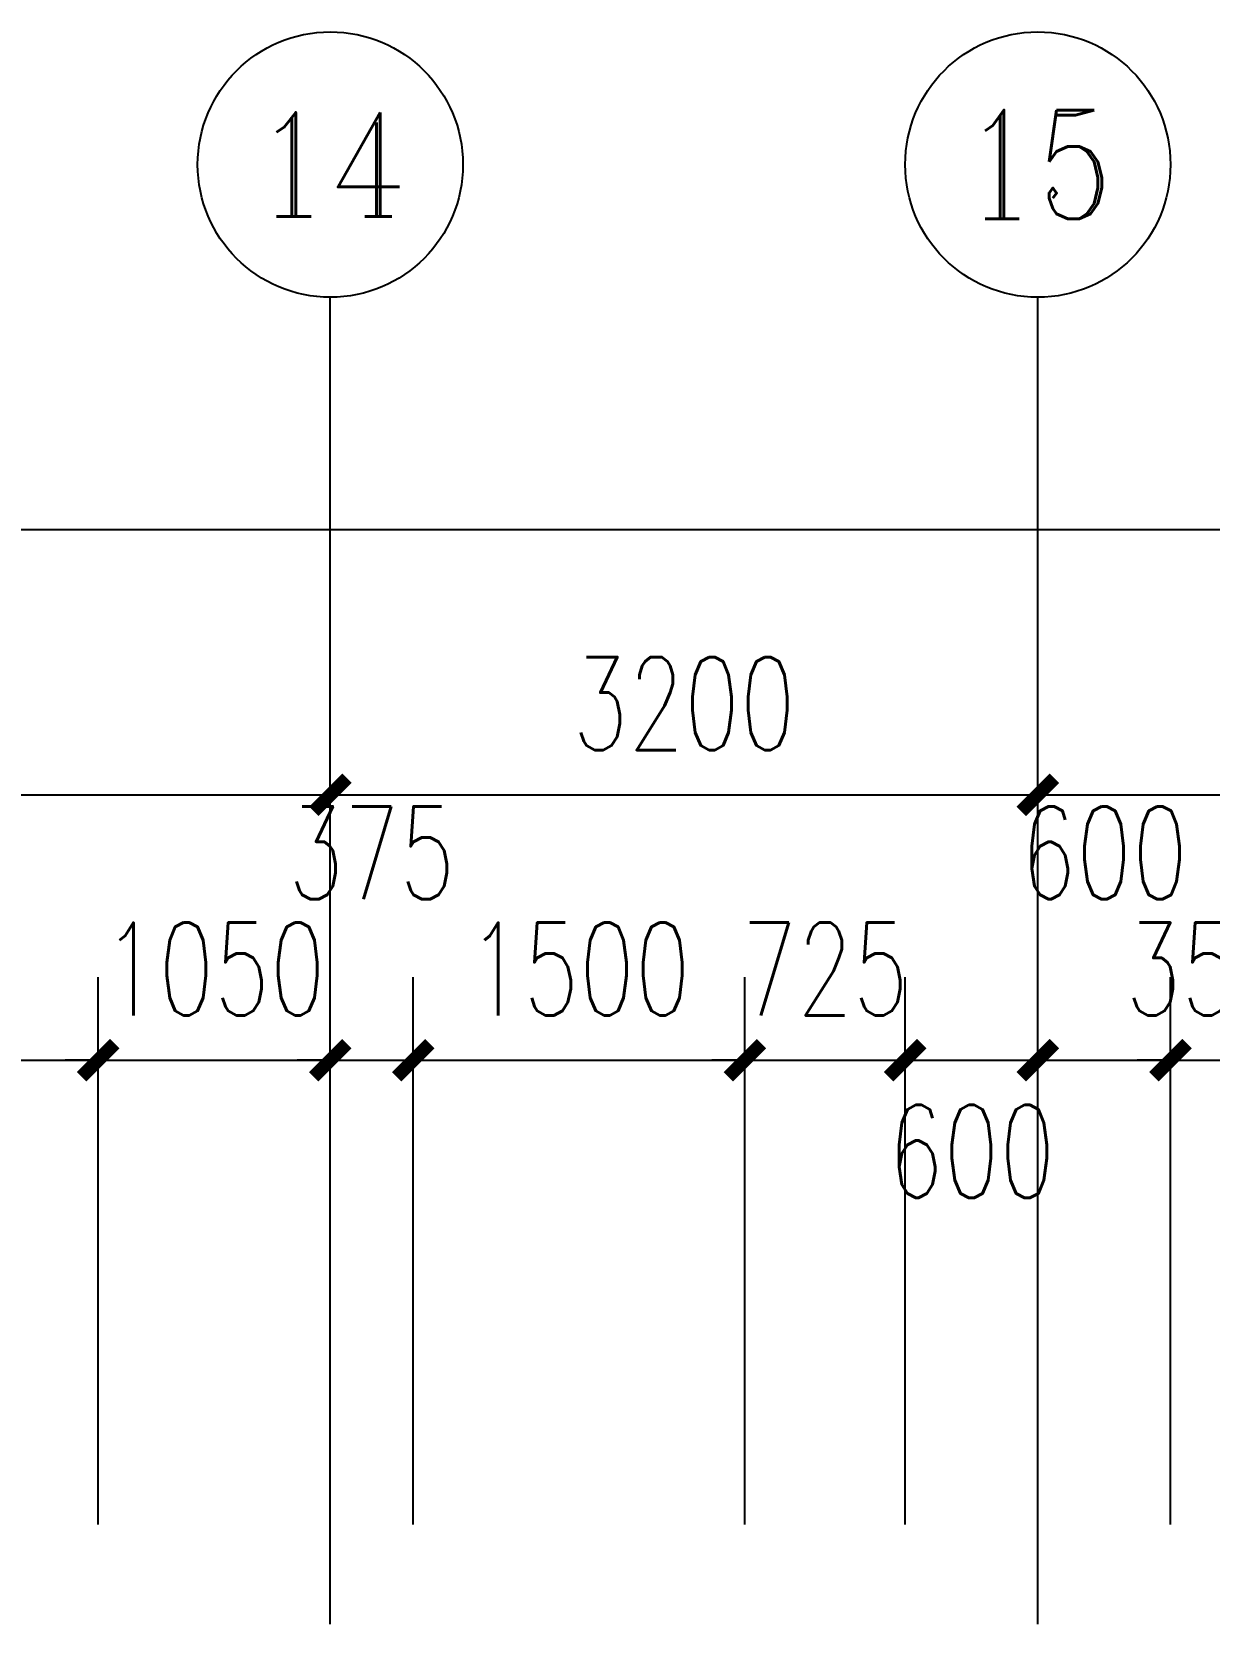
# Model space of a CAD drawing. Extents: x 0 to 2972856, y -1269770 to 0.
# Drawn here: x 2765306 to 2770631, y -1010756 to -1003556 of the extents above; entities that cross this region are included whole.
import ezdxf
from ezdxf.enums import TextEntityAlignment as Align

# ---------------------------------------------------------------- set-up
doc = ezdxf.new("R2010")
doc.units = 0
doc.header["$LTSCALE"] = 1000
doc.header["$PDSIZE"] = 50
doc.layers.add('1-建筑底图', color=8, linetype='Continuous')
doc.layers.add('AXIS_TEXT', color=7, linetype='Continuous')
doc.styles.add('_TCH_AXIS', font='COMPLEX', dxfattribs={"bigfont": 'GBCBIG'})
doc.styles.add('A_DIM_T3', font='SIMPLEX', dxfattribs={"width": 0.7, "bigfont": 'HZ'})
doc.styles.add('COMPLEX', font='COMPLEX')
doc.dimstyles.new('_TCH_ARCH&&150', dxfattribs={"dimtxt": 420, "dimasz": 150, "dimexe": 375, "dimexo": 450, "dimgap": 202.5, "dimtad": 1, "dimdec": 0, "dimzin": 0, "dimdsep": 46, "dimtxsty": 'A_DIM_T3', "dimblk": 'ARCHTICK', "dimcen": 0.09, "dimclrt": 7, "dimazin": 2, "dimtfac": 1, "dimtdec": 0, "dimtix": 1, "dimtmove": 2, "dimatfit": 3, "dimfxl": 150, "dimtolj": 1, "dimtzin": 0, "dimarcsym": 0})

# ---------------------------------------------------------------- blocks, each defined once
blk = doc.blocks.new('_ArchTick')
at = {"color": 0, "linetype": 'ByBlock', "const_width": 0.4}
blk.add_lwpolyline([(-0.5, -0.5), (0.5, 0.5)], dxfattribs=at)
blk = doc.blocks.new('*D221')
at = {"layer": '1-建筑底图', "color": 0, "lineweight": -2, "transparency": 16777216}
for p, q in [((-600, 79650), (-600, 84525)), ((106600, 79650), (106600, 84525)), ((-600, 84150), (106600, 84150))]:
    blk.add_line(p, q, dxfattribs=at)
at = {"layer": 'Defpoints', "color": 0, "transparency": 16777216}
for p in [(106600, 84150), (-600, 79200), (106600, 79200)]:
    blk.add_point(p, dxfattribs=at)
at = {"layer": '1-建筑底图', "color": 0, "lineweight": -2, "transparency": 16777216, "xscale": 150, "yscale": 150, "zscale": 150, "rotation": 180}
blk.add_blockref('_ArchTick', (-600, 84150), dxfattribs=at)
at = {"layer": '1-建筑底图', "color": 0, "lineweight": -2, "transparency": 16777216, "xscale": 150, "yscale": 150, "zscale": 150}
blk.add_blockref('_ArchTick', (106600, 84150), dxfattribs=at)
at = {"layer": '1-建筑底图', "color": 7, "transparency": 16777216, "insert": (53000, 84562.5), "char_height": 420, "attachment_point": 5, "style": 'A_DIM_T3'}
blk.add_mtext('\\A1;107200', dxfattribs=at)
blk = doc.blocks.new('*D235')
at = {"layer": '1-建筑底图', "color": 0, "lineweight": -2, "transparency": 16777216}
for p, q in [((83200, 79650), (83200, 83325)), ((91200, 79650), (91200, 83325)), ((83200, 82950), (91200, 82950))]:
    blk.add_line(p, q, dxfattribs=at)
at = {"layer": 'Defpoints', "color": 0, "transparency": 16777216}
for p in [(91200, 82950), (83200, 79200), (91200, 79200)]:
    blk.add_point(p, dxfattribs=at)
at = {"layer": '1-建筑底图', "color": 0, "lineweight": -2, "transparency": 16777216, "xscale": 150, "yscale": 150, "zscale": 150, "rotation": 180}
blk.add_blockref('_ArchTick', (83200, 82950), dxfattribs=at)
at = {"layer": '1-建筑底图', "color": 0, "lineweight": -2, "transparency": 16777216, "xscale": 150, "yscale": 150, "zscale": 150}
blk.add_blockref('_ArchTick', (91200, 82950), dxfattribs=at)
at = {"layer": '1-建筑底图', "color": 7, "transparency": 16777216, "insert": (87200, 83362.5), "char_height": 420, "attachment_point": 5, "style": 'A_DIM_T3'}
blk.add_mtext('\\A1;8000', dxfattribs=at)
blk = doc.blocks.new('*D236')
at = {"layer": '1-建筑底图', "color": 0, "lineweight": -2, "transparency": 16777216}
for p, q in [((91200, 79650), (91200, 83325)), ((94400, 79650), (94400, 83325)), ((91200, 82950), (94400, 82950))]:
    blk.add_line(p, q, dxfattribs=at)
at = {"layer": 'Defpoints', "color": 0, "transparency": 16777216}
for p in [(94400, 82950), (91200, 79200), (94400, 79200)]:
    blk.add_point(p, dxfattribs=at)
at = {"layer": '1-建筑底图', "color": 0, "lineweight": -2, "transparency": 16777216, "xscale": 150, "yscale": 150, "zscale": 150, "rotation": 180}
blk.add_blockref('_ArchTick', (91200, 82950), dxfattribs=at)
at = {"layer": '1-建筑底图', "color": 0, "lineweight": -2, "transparency": 16777216, "xscale": 150, "yscale": 150, "zscale": 150}
blk.add_blockref('_ArchTick', (94400, 82950), dxfattribs=at)
at = {"layer": '1-建筑底图', "color": 7, "transparency": 16777216, "insert": (92800, 83362.5), "char_height": 420, "attachment_point": 5, "style": 'A_DIM_T3'}
blk.add_mtext('\\A1;3200', dxfattribs=at)
blk = doc.blocks.new('*D237')
at = {"layer": '1-建筑底图', "color": 0, "lineweight": -2, "transparency": 16777216}
for p, q in [((94400, 79650), (94400, 83325)), ((98400, 79650), (98400, 83325)), ((94400, 82950), (98400, 82950))]:
    blk.add_line(p, q, dxfattribs=at)
at = {"layer": 'Defpoints', "color": 0, "transparency": 16777216}
for p in [(98400, 82950), (94400, 79200), (98400, 79200)]:
    blk.add_point(p, dxfattribs=at)
at = {"layer": '1-建筑底图', "color": 0, "lineweight": -2, "transparency": 16777216, "xscale": 150, "yscale": 150, "zscale": 150, "rotation": 180}
blk.add_blockref('_ArchTick', (94400, 82950), dxfattribs=at)
at = {"layer": '1-建筑底图', "color": 0, "lineweight": -2, "transparency": 16777216, "xscale": 150, "yscale": 150, "zscale": 150}
blk.add_blockref('_ArchTick', (98400, 82950), dxfattribs=at)
at = {"layer": '1-建筑底图', "color": 7, "transparency": 16777216, "insert": (96400, 83362.5), "char_height": 420, "attachment_point": 5, "style": 'A_DIM_T3'}
blk.add_mtext('\\A1;4000', dxfattribs=at)
blk = doc.blocks.new('*D269')
at = {"layer": '1-建筑底图', "color": 0, "lineweight": -2, "transparency": 16777216}
for p, q in [((95000, 79650), (95000, 82125)), ((95350, 79650), (95350, 82125)), ((95000, 81750), (94850, 81750)), ((95000, 81750), (95350, 81750)), ((95350, 81750), (95500, 81750))]:
    blk.add_line(p, q, dxfattribs=at)
at = {"layer": 'Defpoints', "color": 0, "transparency": 16777216}
for p in [(95350, 81750), (95000, 79200), (95350, 79200)]:
    blk.add_point(p, dxfattribs=at)
at = {"layer": '1-建筑底图', "color": 0, "lineweight": -2, "transparency": 16777216, "xscale": 150, "yscale": 150, "zscale": 150}
blk.add_blockref('_ArchTick', (95000, 81750), dxfattribs=at)
at = {"layer": '1-建筑底图', "color": 0, "lineweight": -2, "transparency": 16777216, "xscale": 150, "yscale": 150, "zscale": 150, "rotation": 180}
blk.add_blockref('_ArchTick', (95350, 81750), dxfattribs=at)
at = {"layer": '1-建筑底图', "color": 7, "transparency": 16777216, "insert": (95175, 82162.5), "char_height": 420, "attachment_point": 5, "style": 'A_DIM_T3'}
blk.add_mtext('\\A1;350', dxfattribs=at)
blk = doc.blocks.new('*D270')
at = {"layer": '1-建筑底图', "color": 0, "lineweight": -2, "transparency": 16777216}
for p, q in [((94400, 79650), (94400, 82125)), ((95000, 79650), (95000, 82125)), ((94400, 81750), (95000, 81750))]:
    blk.add_line(p, q, dxfattribs=at)
at = {"layer": 'Defpoints', "color": 0, "transparency": 16777216}
for p in [(95000, 81750), (94400, 79200), (95000, 79200)]:
    blk.add_point(p, dxfattribs=at)
at = {"layer": '1-建筑底图', "color": 0, "lineweight": -2, "transparency": 16777216, "xscale": 150, "yscale": 150, "zscale": 150, "rotation": 180}
blk.add_blockref('_ArchTick', (94400, 81750), dxfattribs=at)
at = {"layer": '1-建筑底图', "color": 0, "lineweight": -2, "transparency": 16777216, "xscale": 150, "yscale": 150, "zscale": 150}
blk.add_blockref('_ArchTick', (95000, 81750), dxfattribs=at)
at = {"layer": '1-建筑底图', "color": 7, "transparency": 16777216, "insert": (94700, 82687.5), "char_height": 420, "attachment_point": 5, "style": 'A_DIM_T3'}
blk.add_mtext('\\A1;600', dxfattribs=at)
blk = doc.blocks.new('*D271')
at = {"layer": '1-建筑底图', "color": 0, "lineweight": -2, "transparency": 16777216}
for p, q in [((93800, 79650), (93800, 82125)), ((94400, 79650), (94400, 82125)), ((93800, 81750), (94400, 81750))]:
    blk.add_line(p, q, dxfattribs=at)
at = {"layer": 'Defpoints', "color": 0, "transparency": 16777216}
for p in [(94400, 81750), (93800, 79200), (94400, 79200)]:
    blk.add_point(p, dxfattribs=at)
at = {"layer": '1-建筑底图', "color": 0, "lineweight": -2, "transparency": 16777216, "xscale": 150, "yscale": 150, "zscale": 150, "rotation": 180}
blk.add_blockref('_ArchTick', (93800, 81750), dxfattribs=at)
at = {"layer": '1-建筑底图', "color": 0, "lineweight": -2, "transparency": 16777216, "xscale": 150, "yscale": 150, "zscale": 150}
blk.add_blockref('_ArchTick', (94400, 81750), dxfattribs=at)
at = {"layer": '1-建筑底图', "color": 7, "transparency": 16777216, "insert": (94100, 81337.5), "char_height": 420, "attachment_point": 5, "style": 'A_DIM_T3'}
blk.add_mtext('\\A1;600', dxfattribs=at)
blk = doc.blocks.new('*D272')
at = {"layer": '1-建筑底图', "color": 0, "lineweight": -2, "transparency": 16777216}
for p, q in [((93075, 79650), (93075, 82125)), ((93800, 79650), (93800, 82125)), ((93075, 81750), (92925, 81750)), ((93075, 81750), (93800, 81750)), ((93800, 81750), (93950, 81750))]:
    blk.add_line(p, q, dxfattribs=at)
at = {"layer": 'Defpoints', "color": 0, "transparency": 16777216}
for p in [(93800, 81750), (93075, 79200), (93800, 79200)]:
    blk.add_point(p, dxfattribs=at)
at = {"layer": '1-建筑底图', "color": 0, "lineweight": -2, "transparency": 16777216, "xscale": 150, "yscale": 150, "zscale": 150}
blk.add_blockref('_ArchTick', (93075, 81750), dxfattribs=at)
at = {"layer": '1-建筑底图', "color": 0, "lineweight": -2, "transparency": 16777216, "xscale": 150, "yscale": 150, "zscale": 150, "rotation": 180}
blk.add_blockref('_ArchTick', (93800, 81750), dxfattribs=at)
at = {"layer": '1-建筑底图', "color": 7, "transparency": 16777216, "insert": (93437.5, 82162.5), "char_height": 420, "attachment_point": 5, "style": 'A_DIM_T3'}
blk.add_mtext('\\A1;725', dxfattribs=at)
blk = doc.blocks.new('*D273')
at = {"layer": '1-建筑底图', "color": 0, "lineweight": -2, "transparency": 16777216}
for p, q in [((91575, 79650), (91575, 82125)), ((93075, 79650), (93075, 82125)), ((91575, 81750), (93075, 81750))]:
    blk.add_line(p, q, dxfattribs=at)
at = {"layer": 'Defpoints', "color": 0, "transparency": 16777216}
for p in [(93075, 81750), (91575, 79200), (93075, 79200)]:
    blk.add_point(p, dxfattribs=at)
at = {"layer": '1-建筑底图', "color": 0, "lineweight": -2, "transparency": 16777216, "xscale": 150, "yscale": 150, "zscale": 150, "rotation": 180}
blk.add_blockref('_ArchTick', (91575, 81750), dxfattribs=at)
at = {"layer": '1-建筑底图', "color": 0, "lineweight": -2, "transparency": 16777216, "xscale": 150, "yscale": 150, "zscale": 150}
blk.add_blockref('_ArchTick', (93075, 81750), dxfattribs=at)
at = {"layer": '1-建筑底图', "color": 7, "transparency": 16777216, "insert": (92325, 82162.5), "char_height": 420, "attachment_point": 5, "style": 'A_DIM_T3'}
blk.add_mtext('\\A1;1500', dxfattribs=at)
blk = doc.blocks.new('*D274')
at = {"layer": '1-建筑底图', "color": 0, "lineweight": -2, "transparency": 16777216}
for p, q in [((91200, 79650), (91200, 82125)), ((91575, 79650), (91575, 82125)), ((91200, 81750), (91050, 81750)), ((91200, 81750), (91575, 81750)), ((91575, 81750), (91725, 81750))]:
    blk.add_line(p, q, dxfattribs=at)
at = {"layer": 'Defpoints', "color": 0, "transparency": 16777216}
for p in [(91575, 81750), (91200, 79200), (91575, 79200)]:
    blk.add_point(p, dxfattribs=at)
at = {"layer": '1-建筑底图', "color": 0, "lineweight": -2, "transparency": 16777216, "xscale": 150, "yscale": 150, "zscale": 150}
blk.add_blockref('_ArchTick', (91200, 81750), dxfattribs=at)
at = {"layer": '1-建筑底图', "color": 0, "lineweight": -2, "transparency": 16777216, "xscale": 150, "yscale": 150, "zscale": 150, "rotation": 180}
blk.add_blockref('_ArchTick', (91575, 81750), dxfattribs=at)
at = {"layer": '1-建筑底图', "color": 7, "transparency": 16777216, "insert": (91387.5, 82687.5), "char_height": 420, "attachment_point": 5, "style": 'A_DIM_T3'}
blk.add_mtext('\\A1;375', dxfattribs=at)
blk = doc.blocks.new('*D275')
at = {"layer": '1-建筑底图', "color": 0, "lineweight": -2, "transparency": 16777216}
for p, q in [((90150, 79650), (90150, 82125)), ((91200, 79650), (91200, 82125)), ((90150, 81750), (90000, 81750)), ((90150, 81750), (91200, 81750)), ((91200, 81750), (91350, 81750))]:
    blk.add_line(p, q, dxfattribs=at)
at = {"layer": 'Defpoints', "color": 0, "transparency": 16777216}
for p in [(91200, 81750), (90150, 79200), (91200, 79200)]:
    blk.add_point(p, dxfattribs=at)
at = {"layer": '1-建筑底图', "color": 0, "lineweight": -2, "transparency": 16777216, "xscale": 150, "yscale": 150, "zscale": 150}
blk.add_blockref('_ArchTick', (90150, 81750), dxfattribs=at)
at = {"layer": '1-建筑底图', "color": 0, "lineweight": -2, "transparency": 16777216, "xscale": 150, "yscale": 150, "zscale": 150, "rotation": 180}
blk.add_blockref('_ArchTick', (91200, 81750), dxfattribs=at)
at = {"layer": '1-建筑底图', "color": 7, "transparency": 16777216, "insert": (90675, 82162.5), "char_height": 420, "attachment_point": 5, "style": 'A_DIM_T3'}
blk.add_mtext('\\A1;1050', dxfattribs=at)
blk = doc.blocks.new('*D276')
at = {"layer": '1-建筑底图', "color": 0, "lineweight": -2, "transparency": 16777216}
for p, q in [((88150, 79650), (88150, 82125)), ((90150, 79650), (90150, 82125)), ((88150, 81750), (90150, 81750))]:
    blk.add_line(p, q, dxfattribs=at)
at = {"layer": 'Defpoints', "color": 0, "transparency": 16777216}
for p in [(90150, 81750), (88150, 79200), (90150, 79200)]:
    blk.add_point(p, dxfattribs=at)
at = {"layer": '1-建筑底图', "color": 0, "lineweight": -2, "transparency": 16777216, "xscale": 150, "yscale": 150, "zscale": 150, "rotation": 180}
blk.add_blockref('_ArchTick', (88150, 81750), dxfattribs=at)
at = {"layer": '1-建筑底图', "color": 0, "lineweight": -2, "transparency": 16777216, "xscale": 150, "yscale": 150, "zscale": 150}
blk.add_blockref('_ArchTick', (90150, 81750), dxfattribs=at)
at = {"layer": '1-建筑底图', "color": 7, "transparency": 16777216, "insert": (89150, 82162.5), "char_height": 420, "attachment_point": 5, "style": 'A_DIM_T3'}
blk.add_mtext('\\A1;2000', dxfattribs=at)
blk = doc.blocks.new('*D836')
at = {"layer": '1-建筑底图', "color": 0, "lineweight": -2, "transparency": 16777216}
for p, q in [((-600, 79650), (-600, 84525)), ((106600, 79650), (106600, 84525)), ((-600, 84150), (106600, 84150))]:
    blk.add_line(p, q, dxfattribs=at)
at = {"layer": 'Defpoints', "color": 0, "transparency": 16777216}
for p in [(106600, 84150), (-600, 79200), (106600, 79200)]:
    blk.add_point(p, dxfattribs=at)
at = {"layer": '1-建筑底图', "color": 0, "lineweight": -2, "transparency": 16777216, "xscale": 150, "yscale": 150, "zscale": 150, "rotation": 180}
blk.add_blockref('_ArchTick', (-600, 84150), dxfattribs=at)
at = {"layer": '1-建筑底图', "color": 0, "lineweight": -2, "transparency": 16777216, "xscale": 150, "yscale": 150, "zscale": 150}
blk.add_blockref('_ArchTick', (106600, 84150), dxfattribs=at)
at = {"layer": '1-建筑底图', "color": 7, "transparency": 16777216, "insert": (53000, 84562.5), "char_height": 420, "attachment_point": 5, "style": 'A_DIM_T3'}
blk.add_mtext('\\A1;107200', dxfattribs=at)
blk = doc.blocks.new('*D850')
at = {"layer": '1-建筑底图', "color": 0, "lineweight": -2, "transparency": 16777216}
for p, q in [((83200, 79650), (83200, 83325)), ((91200, 79650), (91200, 83325)), ((83200, 82950), (91200, 82950))]:
    blk.add_line(p, q, dxfattribs=at)
at = {"layer": 'Defpoints', "color": 0, "transparency": 16777216}
for p in [(91200, 82950), (83200, 79200), (91200, 79200)]:
    blk.add_point(p, dxfattribs=at)
at = {"layer": '1-建筑底图', "color": 0, "lineweight": -2, "transparency": 16777216, "xscale": 150, "yscale": 150, "zscale": 150, "rotation": 180}
blk.add_blockref('_ArchTick', (83200, 82950), dxfattribs=at)
at = {"layer": '1-建筑底图', "color": 0, "lineweight": -2, "transparency": 16777216, "xscale": 150, "yscale": 150, "zscale": 150}
blk.add_blockref('_ArchTick', (91200, 82950), dxfattribs=at)
at = {"layer": '1-建筑底图', "color": 7, "transparency": 16777216, "insert": (87200, 83362.5), "char_height": 420, "attachment_point": 5, "style": 'A_DIM_T3'}
blk.add_mtext('\\A1;8000', dxfattribs=at)
blk = doc.blocks.new('*D851')
at = {"layer": '1-建筑底图', "color": 0, "lineweight": -2, "transparency": 16777216}
for p, q in [((91200, 79650), (91200, 83325)), ((94400, 79650), (94400, 83325)), ((91200, 82950), (94400, 82950))]:
    blk.add_line(p, q, dxfattribs=at)
at = {"layer": 'Defpoints', "color": 0, "transparency": 16777216}
for p in [(94400, 82950), (91200, 79200), (94400, 79200)]:
    blk.add_point(p, dxfattribs=at)
at = {"layer": '1-建筑底图', "color": 0, "lineweight": -2, "transparency": 16777216, "xscale": 150, "yscale": 150, "zscale": 150, "rotation": 180}
blk.add_blockref('_ArchTick', (91200, 82950), dxfattribs=at)
at = {"layer": '1-建筑底图', "color": 0, "lineweight": -2, "transparency": 16777216, "xscale": 150, "yscale": 150, "zscale": 150}
blk.add_blockref('_ArchTick', (94400, 82950), dxfattribs=at)
at = {"layer": '1-建筑底图', "color": 7, "transparency": 16777216, "insert": (92800, 83362.5), "char_height": 420, "attachment_point": 5, "style": 'A_DIM_T3'}
blk.add_mtext('\\A1;3200', dxfattribs=at)
blk = doc.blocks.new('*D852')
at = {"layer": '1-建筑底图', "color": 0, "lineweight": -2, "transparency": 16777216}
for p, q in [((94400, 79650), (94400, 83325)), ((98400, 79650), (98400, 83325)), ((94400, 82950), (98400, 82950))]:
    blk.add_line(p, q, dxfattribs=at)
at = {"layer": 'Defpoints', "color": 0, "transparency": 16777216}
for p in [(98400, 82950), (94400, 79200), (98400, 79200)]:
    blk.add_point(p, dxfattribs=at)
at = {"layer": '1-建筑底图', "color": 0, "lineweight": -2, "transparency": 16777216, "xscale": 150, "yscale": 150, "zscale": 150, "rotation": 180}
blk.add_blockref('_ArchTick', (94400, 82950), dxfattribs=at)
at = {"layer": '1-建筑底图', "color": 0, "lineweight": -2, "transparency": 16777216, "xscale": 150, "yscale": 150, "zscale": 150}
blk.add_blockref('_ArchTick', (98400, 82950), dxfattribs=at)
at = {"layer": '1-建筑底图', "color": 7, "transparency": 16777216, "insert": (96400, 83362.5), "char_height": 420, "attachment_point": 5, "style": 'A_DIM_T3'}
blk.add_mtext('\\A1;4000', dxfattribs=at)
blk = doc.blocks.new('*D884')
at = {"layer": '1-建筑底图', "color": 0, "lineweight": -2, "transparency": 16777216}
for p, q in [((95000, 79650), (95000, 82125)), ((95350, 79650), (95350, 82125)), ((95000, 81750), (94850, 81750)), ((95000, 81750), (95350, 81750)), ((95350, 81750), (95500, 81750))]:
    blk.add_line(p, q, dxfattribs=at)
at = {"layer": 'Defpoints', "color": 0, "transparency": 16777216}
for p in [(95350, 81750), (95000, 79200), (95350, 79200)]:
    blk.add_point(p, dxfattribs=at)
at = {"layer": '1-建筑底图', "color": 0, "lineweight": -2, "transparency": 16777216, "xscale": 150, "yscale": 150, "zscale": 150}
blk.add_blockref('_ArchTick', (95000, 81750), dxfattribs=at)
at = {"layer": '1-建筑底图', "color": 0, "lineweight": -2, "transparency": 16777216, "xscale": 150, "yscale": 150, "zscale": 150, "rotation": 180}
blk.add_blockref('_ArchTick', (95350, 81750), dxfattribs=at)
at = {"layer": '1-建筑底图', "color": 7, "transparency": 16777216, "insert": (95175, 82162.5), "char_height": 420, "attachment_point": 5, "style": 'A_DIM_T3'}
blk.add_mtext('\\A1;350', dxfattribs=at)
blk = doc.blocks.new('*D885')
at = {"layer": '1-建筑底图', "color": 0, "lineweight": -2, "transparency": 16777216}
for p, q in [((94400, 79650), (94400, 82125)), ((95000, 79650), (95000, 82125)), ((94400, 81750), (95000, 81750))]:
    blk.add_line(p, q, dxfattribs=at)
at = {"layer": 'Defpoints', "color": 0, "transparency": 16777216}
for p in [(95000, 81750), (94400, 79200), (95000, 79200)]:
    blk.add_point(p, dxfattribs=at)
at = {"layer": '1-建筑底图', "color": 0, "lineweight": -2, "transparency": 16777216, "xscale": 150, "yscale": 150, "zscale": 150, "rotation": 180}
blk.add_blockref('_ArchTick', (94400, 81750), dxfattribs=at)
at = {"layer": '1-建筑底图', "color": 0, "lineweight": -2, "transparency": 16777216, "xscale": 150, "yscale": 150, "zscale": 150}
blk.add_blockref('_ArchTick', (95000, 81750), dxfattribs=at)
at = {"layer": '1-建筑底图', "color": 7, "transparency": 16777216, "insert": (94700, 82687.5), "char_height": 420, "attachment_point": 5, "style": 'A_DIM_T3'}
blk.add_mtext('\\A1;600', dxfattribs=at)
blk = doc.blocks.new('*D886')
at = {"layer": '1-建筑底图', "color": 0, "lineweight": -2, "transparency": 16777216}
for p, q in [((93800, 79650), (93800, 82125)), ((94400, 79650), (94400, 82125)), ((93800, 81750), (94400, 81750))]:
    blk.add_line(p, q, dxfattribs=at)
at = {"layer": 'Defpoints', "color": 0, "transparency": 16777216}
for p in [(94400, 81750), (93800, 79200), (94400, 79200)]:
    blk.add_point(p, dxfattribs=at)
at = {"layer": '1-建筑底图', "color": 0, "lineweight": -2, "transparency": 16777216, "xscale": 150, "yscale": 150, "zscale": 150, "rotation": 180}
blk.add_blockref('_ArchTick', (93800, 81750), dxfattribs=at)
at = {"layer": '1-建筑底图', "color": 0, "lineweight": -2, "transparency": 16777216, "xscale": 150, "yscale": 150, "zscale": 150}
blk.add_blockref('_ArchTick', (94400, 81750), dxfattribs=at)
at = {"layer": '1-建筑底图', "color": 7, "transparency": 16777216, "insert": (94100, 81337.5), "char_height": 420, "attachment_point": 5, "style": 'A_DIM_T3'}
blk.add_mtext('\\A1;600', dxfattribs=at)
blk = doc.blocks.new('*D887')
at = {"layer": '1-建筑底图', "color": 0, "lineweight": -2, "transparency": 16777216}
for p, q in [((93075, 79650), (93075, 82125)), ((93800, 79650), (93800, 82125)), ((93075, 81750), (92925, 81750)), ((93075, 81750), (93800, 81750)), ((93800, 81750), (93950, 81750))]:
    blk.add_line(p, q, dxfattribs=at)
at = {"layer": 'Defpoints', "color": 0, "transparency": 16777216}
for p in [(93800, 81750), (93075, 79200), (93800, 79200)]:
    blk.add_point(p, dxfattribs=at)
at = {"layer": '1-建筑底图', "color": 0, "lineweight": -2, "transparency": 16777216, "xscale": 150, "yscale": 150, "zscale": 150}
blk.add_blockref('_ArchTick', (93075, 81750), dxfattribs=at)
at = {"layer": '1-建筑底图', "color": 0, "lineweight": -2, "transparency": 16777216, "xscale": 150, "yscale": 150, "zscale": 150, "rotation": 180}
blk.add_blockref('_ArchTick', (93800, 81750), dxfattribs=at)
at = {"layer": '1-建筑底图', "color": 7, "transparency": 16777216, "insert": (93437.5, 82162.5), "char_height": 420, "attachment_point": 5, "style": 'A_DIM_T3'}
blk.add_mtext('\\A1;725', dxfattribs=at)
blk = doc.blocks.new('*D888')
at = {"layer": '1-建筑底图', "color": 0, "lineweight": -2, "transparency": 16777216}
for p, q in [((91575, 79650), (91575, 82125)), ((93075, 79650), (93075, 82125)), ((91575, 81750), (93075, 81750))]:
    blk.add_line(p, q, dxfattribs=at)
at = {"layer": 'Defpoints', "color": 0, "transparency": 16777216}
for p in [(93075, 81750), (91575, 79200), (93075, 79200)]:
    blk.add_point(p, dxfattribs=at)
at = {"layer": '1-建筑底图', "color": 0, "lineweight": -2, "transparency": 16777216, "xscale": 150, "yscale": 150, "zscale": 150, "rotation": 180}
blk.add_blockref('_ArchTick', (91575, 81750), dxfattribs=at)
at = {"layer": '1-建筑底图', "color": 0, "lineweight": -2, "transparency": 16777216, "xscale": 150, "yscale": 150, "zscale": 150}
blk.add_blockref('_ArchTick', (93075, 81750), dxfattribs=at)
at = {"layer": '1-建筑底图', "color": 7, "transparency": 16777216, "insert": (92325, 82162.5), "char_height": 420, "attachment_point": 5, "style": 'A_DIM_T3'}
blk.add_mtext('\\A1;1500', dxfattribs=at)
blk = doc.blocks.new('*D889')
at = {"layer": '1-建筑底图', "color": 0, "lineweight": -2, "transparency": 16777216}
for p, q in [((91200, 79650), (91200, 82125)), ((91575, 79650), (91575, 82125)), ((91200, 81750), (91050, 81750)), ((91200, 81750), (91575, 81750)), ((91575, 81750), (91725, 81750))]:
    blk.add_line(p, q, dxfattribs=at)
at = {"layer": 'Defpoints', "color": 0, "transparency": 16777216}
for p in [(91575, 81750), (91200, 79200), (91575, 79200)]:
    blk.add_point(p, dxfattribs=at)
at = {"layer": '1-建筑底图', "color": 0, "lineweight": -2, "transparency": 16777216, "xscale": 150, "yscale": 150, "zscale": 150}
blk.add_blockref('_ArchTick', (91200, 81750), dxfattribs=at)
at = {"layer": '1-建筑底图', "color": 0, "lineweight": -2, "transparency": 16777216, "xscale": 150, "yscale": 150, "zscale": 150, "rotation": 180}
blk.add_blockref('_ArchTick', (91575, 81750), dxfattribs=at)
at = {"layer": '1-建筑底图', "color": 7, "transparency": 16777216, "insert": (91387.5, 82687.5), "char_height": 420, "attachment_point": 5, "style": 'A_DIM_T3'}
blk.add_mtext('\\A1;375', dxfattribs=at)
blk = doc.blocks.new('*D890')
at = {"layer": '1-建筑底图', "color": 0, "lineweight": -2, "transparency": 16777216}
for p, q in [((90150, 79650), (90150, 82125)), ((91200, 79650), (91200, 82125)), ((90150, 81750), (90000, 81750)), ((90150, 81750), (91200, 81750)), ((91200, 81750), (91350, 81750))]:
    blk.add_line(p, q, dxfattribs=at)
at = {"layer": 'Defpoints', "color": 0, "transparency": 16777216}
for p in [(91200, 81750), (90150, 79200), (91200, 79200)]:
    blk.add_point(p, dxfattribs=at)
at = {"layer": '1-建筑底图', "color": 0, "lineweight": -2, "transparency": 16777216, "xscale": 150, "yscale": 150, "zscale": 150}
blk.add_blockref('_ArchTick', (90150, 81750), dxfattribs=at)
at = {"layer": '1-建筑底图', "color": 0, "lineweight": -2, "transparency": 16777216, "xscale": 150, "yscale": 150, "zscale": 150, "rotation": 180}
blk.add_blockref('_ArchTick', (91200, 81750), dxfattribs=at)
at = {"layer": '1-建筑底图', "color": 7, "transparency": 16777216, "insert": (90675, 82162.5), "char_height": 420, "attachment_point": 5, "style": 'A_DIM_T3'}
blk.add_mtext('\\A1;1050', dxfattribs=at)
blk = doc.blocks.new('*D891')
at = {"layer": '1-建筑底图', "color": 0, "lineweight": -2, "transparency": 16777216}
for p, q in [((88150, 79650), (88150, 82125)), ((90150, 79650), (90150, 82125)), ((88150, 81750), (90150, 81750))]:
    blk.add_line(p, q, dxfattribs=at)
at = {"layer": 'Defpoints', "color": 0, "transparency": 16777216}
for p in [(90150, 81750), (88150, 79200), (90150, 79200)]:
    blk.add_point(p, dxfattribs=at)
at = {"layer": '1-建筑底图', "color": 0, "lineweight": -2, "transparency": 16777216, "xscale": 150, "yscale": 150, "zscale": 150, "rotation": 180}
blk.add_blockref('_ArchTick', (88150, 81750), dxfattribs=at)
at = {"layer": '1-建筑底图', "color": 0, "lineweight": -2, "transparency": 16777216, "xscale": 150, "yscale": 150, "zscale": 150}
blk.add_blockref('_ArchTick', (90150, 81750), dxfattribs=at)
at = {"layer": '1-建筑底图', "color": 7, "transparency": 16777216, "insert": (89150, 82162.5), "char_height": 420, "attachment_point": 5, "style": 'A_DIM_T3'}
blk.add_mtext('\\A1;2000', dxfattribs=at)
blk = doc.blocks.new('_AXISO')
blk.add_circle((0, 0), 0.5)
at = {"layer": 'AXIS_TEXT', "style": 'COMPLEX', "width": 1.041667}
blk.add_attdef('A', text='', height=0.56, dxfattribs=at).set_placement((-0.25, -0.28), (0.25, -0.28), align=Align.FIT)
blk = doc.blocks.new('*D439')
at = {"layer": '1-建筑底图', "color": 0, "lineweight": -2, "transparency": 16777216}
for p, q in [((-600, 79650), (-600, 84525)), ((106600, 79650), (106600, 84525)), ((-600, 84150), (106600, 84150))]:
    blk.add_line(p, q, dxfattribs=at)
at = {"layer": 'Defpoints', "color": 0, "transparency": 16777216}
for p in [(106600, 84150), (-600, 79200), (106600, 79200)]:
    blk.add_point(p, dxfattribs=at)
at = {"layer": '1-建筑底图', "color": 0, "lineweight": -2, "transparency": 16777216, "xscale": 150, "yscale": 150, "zscale": 150, "rotation": 180}
blk.add_blockref('_ArchTick', (-600, 84150), dxfattribs=at)
at = {"layer": '1-建筑底图', "color": 0, "lineweight": -2, "transparency": 16777216, "xscale": 150, "yscale": 150, "zscale": 150}
blk.add_blockref('_ArchTick', (106600, 84150), dxfattribs=at)
at = {"layer": '1-建筑底图', "color": 7, "transparency": 16777216, "insert": (53000, 84562.5), "char_height": 420, "attachment_point": 5, "style": 'A_DIM_T3'}
blk.add_mtext('\\A1;107200', dxfattribs=at)
blk = doc.blocks.new('*D453')
at = {"layer": '1-建筑底图', "color": 0, "lineweight": -2, "transparency": 16777216}
for p, q in [((83200, 79650), (83200, 83325)), ((91200, 79650), (91200, 83325)), ((83200, 82950), (91200, 82950))]:
    blk.add_line(p, q, dxfattribs=at)
at = {"layer": 'Defpoints', "color": 0, "transparency": 16777216}
for p in [(91200, 82950), (83200, 79200), (91200, 79200)]:
    blk.add_point(p, dxfattribs=at)
at = {"layer": '1-建筑底图', "color": 0, "lineweight": -2, "transparency": 16777216, "xscale": 150, "yscale": 150, "zscale": 150, "rotation": 180}
blk.add_blockref('_ArchTick', (83200, 82950), dxfattribs=at)
at = {"layer": '1-建筑底图', "color": 0, "lineweight": -2, "transparency": 16777216, "xscale": 150, "yscale": 150, "zscale": 150}
blk.add_blockref('_ArchTick', (91200, 82950), dxfattribs=at)
at = {"layer": '1-建筑底图', "color": 7, "transparency": 16777216, "insert": (87200, 83362.5), "char_height": 420, "attachment_point": 5, "style": 'A_DIM_T3'}
blk.add_mtext('\\A1;8000', dxfattribs=at)
blk = doc.blocks.new('*D454')
at = {"layer": '1-建筑底图', "color": 0, "lineweight": -2, "transparency": 16777216}
for p, q in [((91200, 79650), (91200, 83325)), ((94400, 79650), (94400, 83325)), ((91200, 82950), (94400, 82950))]:
    blk.add_line(p, q, dxfattribs=at)
at = {"layer": 'Defpoints', "color": 0, "transparency": 16777216}
for p in [(94400, 82950), (91200, 79200), (94400, 79200)]:
    blk.add_point(p, dxfattribs=at)
at = {"layer": '1-建筑底图', "color": 0, "lineweight": -2, "transparency": 16777216, "xscale": 150, "yscale": 150, "zscale": 150, "rotation": 180}
blk.add_blockref('_ArchTick', (91200, 82950), dxfattribs=at)
at = {"layer": '1-建筑底图', "color": 0, "lineweight": -2, "transparency": 16777216, "xscale": 150, "yscale": 150, "zscale": 150}
blk.add_blockref('_ArchTick', (94400, 82950), dxfattribs=at)
at = {"layer": '1-建筑底图', "color": 7, "transparency": 16777216, "insert": (92800, 83362.5), "char_height": 420, "attachment_point": 5, "style": 'A_DIM_T3'}
blk.add_mtext('\\A1;3200', dxfattribs=at)
blk = doc.blocks.new('*D455')
at = {"layer": '1-建筑底图', "color": 0, "lineweight": -2, "transparency": 16777216}
for p, q in [((94400, 79650), (94400, 83325)), ((98400, 79650), (98400, 83325)), ((94400, 82950), (98400, 82950))]:
    blk.add_line(p, q, dxfattribs=at)
at = {"layer": 'Defpoints', "color": 0, "transparency": 16777216}
for p in [(98400, 82950), (94400, 79200), (98400, 79200)]:
    blk.add_point(p, dxfattribs=at)
at = {"layer": '1-建筑底图', "color": 0, "lineweight": -2, "transparency": 16777216, "xscale": 150, "yscale": 150, "zscale": 150, "rotation": 180}
blk.add_blockref('_ArchTick', (94400, 82950), dxfattribs=at)
at = {"layer": '1-建筑底图', "color": 0, "lineweight": -2, "transparency": 16777216, "xscale": 150, "yscale": 150, "zscale": 150}
blk.add_blockref('_ArchTick', (98400, 82950), dxfattribs=at)
at = {"layer": '1-建筑底图', "color": 7, "transparency": 16777216, "insert": (96400, 83362.5), "char_height": 420, "attachment_point": 5, "style": 'A_DIM_T3'}
blk.add_mtext('\\A1;4000', dxfattribs=at)
blk = doc.blocks.new('*D487')
at = {"layer": '1-建筑底图', "color": 0, "lineweight": -2, "transparency": 16777216}
for p, q in [((95000, 79650), (95000, 82125)), ((95350, 79650), (95350, 82125)), ((95000, 81750), (94850, 81750)), ((95000, 81750), (95350, 81750)), ((95350, 81750), (95500, 81750))]:
    blk.add_line(p, q, dxfattribs=at)
at = {"layer": 'Defpoints', "color": 0, "transparency": 16777216}
for p in [(95350, 81750), (95000, 79200), (95350, 79200)]:
    blk.add_point(p, dxfattribs=at)
at = {"layer": '1-建筑底图', "color": 0, "lineweight": -2, "transparency": 16777216, "xscale": 150, "yscale": 150, "zscale": 150}
blk.add_blockref('_ArchTick', (95000, 81750), dxfattribs=at)
at = {"layer": '1-建筑底图', "color": 0, "lineweight": -2, "transparency": 16777216, "xscale": 150, "yscale": 150, "zscale": 150, "rotation": 180}
blk.add_blockref('_ArchTick', (95350, 81750), dxfattribs=at)
at = {"layer": '1-建筑底图', "color": 7, "transparency": 16777216, "insert": (95175, 82162.5), "char_height": 420, "attachment_point": 5, "style": 'A_DIM_T3'}
blk.add_mtext('\\A1;350', dxfattribs=at)
blk = doc.blocks.new('*D488')
at = {"layer": '1-建筑底图', "color": 0, "lineweight": -2, "transparency": 16777216}
for p, q in [((94400, 79650), (94400, 82125)), ((95000, 79650), (95000, 82125)), ((94400, 81750), (95000, 81750))]:
    blk.add_line(p, q, dxfattribs=at)
at = {"layer": 'Defpoints', "color": 0, "transparency": 16777216}
for p in [(95000, 81750), (94400, 79200), (95000, 79200)]:
    blk.add_point(p, dxfattribs=at)
at = {"layer": '1-建筑底图', "color": 0, "lineweight": -2, "transparency": 16777216, "xscale": 150, "yscale": 150, "zscale": 150, "rotation": 180}
blk.add_blockref('_ArchTick', (94400, 81750), dxfattribs=at)
at = {"layer": '1-建筑底图', "color": 0, "lineweight": -2, "transparency": 16777216, "xscale": 150, "yscale": 150, "zscale": 150}
blk.add_blockref('_ArchTick', (95000, 81750), dxfattribs=at)
at = {"layer": '1-建筑底图', "color": 7, "transparency": 16777216, "insert": (94700, 82687.5), "char_height": 420, "attachment_point": 5, "style": 'A_DIM_T3'}
blk.add_mtext('\\A1;600', dxfattribs=at)
blk = doc.blocks.new('*D489')
at = {"layer": '1-建筑底图', "color": 0, "lineweight": -2, "transparency": 16777216}
for p, q in [((93800, 79650), (93800, 82125)), ((94400, 79650), (94400, 82125)), ((93800, 81750), (94400, 81750))]:
    blk.add_line(p, q, dxfattribs=at)
at = {"layer": 'Defpoints', "color": 0, "transparency": 16777216}
for p in [(94400, 81750), (93800, 79200), (94400, 79200)]:
    blk.add_point(p, dxfattribs=at)
at = {"layer": '1-建筑底图', "color": 0, "lineweight": -2, "transparency": 16777216, "xscale": 150, "yscale": 150, "zscale": 150, "rotation": 180}
blk.add_blockref('_ArchTick', (93800, 81750), dxfattribs=at)
at = {"layer": '1-建筑底图', "color": 0, "lineweight": -2, "transparency": 16777216, "xscale": 150, "yscale": 150, "zscale": 150}
blk.add_blockref('_ArchTick', (94400, 81750), dxfattribs=at)
at = {"layer": '1-建筑底图', "color": 7, "transparency": 16777216, "insert": (94100, 81337.5), "char_height": 420, "attachment_point": 5, "style": 'A_DIM_T3'}
blk.add_mtext('\\A1;600', dxfattribs=at)
blk = doc.blocks.new('*D490')
at = {"layer": '1-建筑底图', "color": 0, "lineweight": -2, "transparency": 16777216}
for p, q in [((93075, 79650), (93075, 82125)), ((93800, 79650), (93800, 82125)), ((93075, 81750), (92925, 81750)), ((93075, 81750), (93800, 81750)), ((93800, 81750), (93950, 81750))]:
    blk.add_line(p, q, dxfattribs=at)
at = {"layer": 'Defpoints', "color": 0, "transparency": 16777216}
for p in [(93800, 81750), (93075, 79200), (93800, 79200)]:
    blk.add_point(p, dxfattribs=at)
at = {"layer": '1-建筑底图', "color": 0, "lineweight": -2, "transparency": 16777216, "xscale": 150, "yscale": 150, "zscale": 150}
blk.add_blockref('_ArchTick', (93075, 81750), dxfattribs=at)
at = {"layer": '1-建筑底图', "color": 0, "lineweight": -2, "transparency": 16777216, "xscale": 150, "yscale": 150, "zscale": 150, "rotation": 180}
blk.add_blockref('_ArchTick', (93800, 81750), dxfattribs=at)
at = {"layer": '1-建筑底图', "color": 7, "transparency": 16777216, "insert": (93437.5, 82162.5), "char_height": 420, "attachment_point": 5, "style": 'A_DIM_T3'}
blk.add_mtext('\\A1;725', dxfattribs=at)
blk = doc.blocks.new('*D491')
at = {"layer": '1-建筑底图', "color": 0, "lineweight": -2, "transparency": 16777216}
for p, q in [((91575, 79650), (91575, 82125)), ((93075, 79650), (93075, 82125)), ((91575, 81750), (93075, 81750))]:
    blk.add_line(p, q, dxfattribs=at)
at = {"layer": 'Defpoints', "color": 0, "transparency": 16777216}
for p in [(93075, 81750), (91575, 79200), (93075, 79200)]:
    blk.add_point(p, dxfattribs=at)
at = {"layer": '1-建筑底图', "color": 0, "lineweight": -2, "transparency": 16777216, "xscale": 150, "yscale": 150, "zscale": 150, "rotation": 180}
blk.add_blockref('_ArchTick', (91575, 81750), dxfattribs=at)
at = {"layer": '1-建筑底图', "color": 0, "lineweight": -2, "transparency": 16777216, "xscale": 150, "yscale": 150, "zscale": 150}
blk.add_blockref('_ArchTick', (93075, 81750), dxfattribs=at)
at = {"layer": '1-建筑底图', "color": 7, "transparency": 16777216, "insert": (92325, 82162.5), "char_height": 420, "attachment_point": 5, "style": 'A_DIM_T3'}
blk.add_mtext('\\A1;1500', dxfattribs=at)
blk = doc.blocks.new('*D492')
at = {"layer": '1-建筑底图', "color": 0, "lineweight": -2, "transparency": 16777216}
for p, q in [((91200, 79650), (91200, 82125)), ((91575, 79650), (91575, 82125)), ((91200, 81750), (91050, 81750)), ((91200, 81750), (91575, 81750)), ((91575, 81750), (91725, 81750))]:
    blk.add_line(p, q, dxfattribs=at)
at = {"layer": 'Defpoints', "color": 0, "transparency": 16777216}
for p in [(91575, 81750), (91200, 79200), (91575, 79200)]:
    blk.add_point(p, dxfattribs=at)
at = {"layer": '1-建筑底图', "color": 0, "lineweight": -2, "transparency": 16777216, "xscale": 150, "yscale": 150, "zscale": 150}
blk.add_blockref('_ArchTick', (91200, 81750), dxfattribs=at)
at = {"layer": '1-建筑底图', "color": 0, "lineweight": -2, "transparency": 16777216, "xscale": 150, "yscale": 150, "zscale": 150, "rotation": 180}
blk.add_blockref('_ArchTick', (91575, 81750), dxfattribs=at)
at = {"layer": '1-建筑底图', "color": 7, "transparency": 16777216, "insert": (91387.5, 82687.5), "char_height": 420, "attachment_point": 5, "style": 'A_DIM_T3'}
blk.add_mtext('\\A1;375', dxfattribs=at)
blk = doc.blocks.new('*D493')
at = {"layer": '1-建筑底图', "color": 0, "lineweight": -2, "transparency": 16777216}
for p, q in [((90150, 79650), (90150, 82125)), ((91200, 79650), (91200, 82125)), ((90150, 81750), (90000, 81750)), ((90150, 81750), (91200, 81750)), ((91200, 81750), (91350, 81750))]:
    blk.add_line(p, q, dxfattribs=at)
at = {"layer": 'Defpoints', "color": 0, "transparency": 16777216}
for p in [(91200, 81750), (90150, 79200), (91200, 79200)]:
    blk.add_point(p, dxfattribs=at)
at = {"layer": '1-建筑底图', "color": 0, "lineweight": -2, "transparency": 16777216, "xscale": 150, "yscale": 150, "zscale": 150}
blk.add_blockref('_ArchTick', (90150, 81750), dxfattribs=at)
at = {"layer": '1-建筑底图', "color": 0, "lineweight": -2, "transparency": 16777216, "xscale": 150, "yscale": 150, "zscale": 150, "rotation": 180}
blk.add_blockref('_ArchTick', (91200, 81750), dxfattribs=at)
at = {"layer": '1-建筑底图', "color": 7, "transparency": 16777216, "insert": (90675, 82162.5), "char_height": 420, "attachment_point": 5, "style": 'A_DIM_T3'}
blk.add_mtext('\\A1;1050', dxfattribs=at)
blk = doc.blocks.new('*D494')
at = {"layer": '1-建筑底图', "color": 0, "lineweight": -2, "transparency": 16777216}
for p, q in [((88150, 79650), (88150, 82125)), ((90150, 79650), (90150, 82125)), ((88150, 81750), (90150, 81750))]:
    blk.add_line(p, q, dxfattribs=at)
at = {"layer": 'Defpoints', "color": 0, "transparency": 16777216}
for p in [(90150, 81750), (88150, 79200), (90150, 79200)]:
    blk.add_point(p, dxfattribs=at)
at = {"layer": '1-建筑底图', "color": 0, "lineweight": -2, "transparency": 16777216, "xscale": 150, "yscale": 150, "zscale": 150, "rotation": 180}
blk.add_blockref('_ArchTick', (88150, 81750), dxfattribs=at)
at = {"layer": '1-建筑底图', "color": 0, "lineweight": -2, "transparency": 16777216, "xscale": 150, "yscale": 150, "zscale": 150}
blk.add_blockref('_ArchTick', (90150, 81750), dxfattribs=at)
at = {"layer": '1-建筑底图', "color": 7, "transparency": 16777216, "insert": (89150, 82162.5), "char_height": 420, "attachment_point": 5, "style": 'A_DIM_T3'}
blk.add_mtext('\\A1;2000', dxfattribs=at)
blk = doc.blocks.new('1-二层建筑底图')
at = {"layer": '1-建筑底图'}
for p, q in [((91200, 79200), (91200, 85200)), ((94400, 79200), (94400, 85200))]:
    blk.add_line(p, q, dxfattribs=at)
ref = blk.add_blockref('_AXISO', (91200, 85800), dxfattribs=dict(at, xscale=1200, yscale=1200, zscale=1200))
ref.add_attrib('A', '14', dxfattribs={"layer": 'AXIS_TEXT', "height": 471.11, "style": '_TCH_AXIS'}).set_placement((90852.3, 85564.4), (91547.7, 85564.4), align=Align.FIT)
ref = blk.add_blockref('_AXISO', (94400, 85800), dxfattribs=dict(at, xscale=1200, yscale=1200, zscale=1200))
ref.add_attrib('A', '15', dxfattribs={"layer": 'AXIS_TEXT', "height": 492.67, "style": '_TCH_AXIS'}).set_placement((94059.8, 85553.7), (94740.2, 85553.7), align=Align.FIT)
for p1, p2, distance, picture, middle in [((-600, 79200), (106600, 79200), 4950, '*D221', (53000, 84562.5)), ((-600, 79200), (106600, 79200), 4950, '*D836', (53000, 84562.5)), ((-600, 79200), (106600, 79200), 4950, '*D439', (53000, 84562.5)), ((83200, 79200), (91200, 79200), 3750, '*D235', (87200, 83362.5)), ((83200, 79200), (91200, 79200), 3750, '*D850', (87200, 83362.5)), ((83200, 79200), (91200, 79200), 3750, '*D453', (87200, 83362.5)), ((91200, 79200), (94400, 79200), 3750, '*D236', (92800, 83362.5)), ((91200, 79200), (94400, 79200), 3750, '*D851', (92800, 83362.5)), ((91200, 79200), (94400, 79200), 3750, '*D454', (92800, 83362.5)), ((94400, 79200), (98400, 79200), 3750, '*D237', (96400, 83362.5)), ((94400, 79200), (98400, 79200), 3750, '*D852', (96400, 83362.5)), ((94400, 79200), (98400, 79200), 3750, '*D455', (96400, 83362.5)), ((88150, 79200), (90150, 79200), 2550, '*D276', (89150, 82162.5)), ((88150, 79200), (90150, 79200), 2550, '*D891', (89150, 82162.5)), ((88150, 79200), (90150, 79200), 2550, '*D494', (89150, 82162.5)), ((90150, 79200), (91200, 79200), 2550, '*D275', (90675, 82162.5)), ((90150, 79200), (91200, 79200), 2550, '*D890', (90675, 82162.5)), ((90150, 79200), (91200, 79200), 2550, '*D493', (90675, 82162.5)), ((91575, 79200), (93075, 79200), 2550, '*D273', (92325, 82162.5)), ((91575, 79200), (93075, 79200), 2550, '*D888', (92325, 82162.5)), ((91575, 79200), (93075, 79200), 2550, '*D491', (92325, 82162.5)), ((93075, 79200), (93800, 79200), 2550, '*D272', (93437.5, 82162.5)), ((93075, 79200), (93800, 79200), 2550, '*D887', (93437.5, 82162.5)), ((93075, 79200), (93800, 79200), 2550, '*D490', (93437.5, 82162.5)), ((95000, 79200), (95350, 79200), 2550, '*D269', (95175, 82162.5)), ((95000, 79200), (95350, 79200), 2550, '*D884', (95175, 82162.5)), ((95000, 79200), (95350, 79200), 2550, '*D487', (95175, 82162.5))]:
    dim = blk.add_aligned_dim(p1=p1, p2=p2, distance=distance, dimstyle='_TCH_ARCH&&150', dxfattribs=at)
    dim.commit()
    dim.dimension.update_dxf_attribs({"geometry": picture, "text_midpoint": middle})
for base, p1, p2, picture, middle in [((91575, 81750), (91200, 79200), (91575, 79200), '*D274', (91387.5, 82687.5)), ((91575, 81750), (91200, 79200), (91575, 79200), '*D889', (91387.5, 82687.5)), ((91575, 81750), (91200, 79200), (91575, 79200), '*D492', (91387.5, 82687.5)), ((95000, 81750), (94400, 79200), (95000, 79200), '*D270', (94700, 82687.5)), ((95000, 81750), (94400, 79200), (95000, 79200), '*D885', (94700, 82687.5)), ((95000, 81750), (94400, 79200), (95000, 79200), '*D488', (94700, 82687.5)), ((94400, 81750), (93800, 79200), (94400, 79200), '*D271', (94100, 81337.5)), ((94400, 81750), (93800, 79200), (94400, 79200), '*D886', (94100, 81337.5)), ((94400, 81750), (93800, 79200), (94400, 79200), '*D489', (94100, 81337.5))]:
    dim = blk.add_linear_dim(base=base, p1=p1, p2=p2, angle=360, dimstyle='_TCH_ARCH&&150', dxfattribs=at)
    dim.commit()
    dim.dimension.update_dxf_attribs({"geometry": picture, "text_midpoint": middle, "dimtype": 161})

msp = doc.modelspace()

# ---------------------------------------------------------------- block references
at = {"layer": '1-建筑底图', "linetype": 'ByBlock'}
msp.add_blockref('1-二层建筑底图', (2675455.9, -1089955.7), dxfattribs=at)
msp.add_blockref('1-二层建筑底图', (2675455.9, -1089955.7), dxfattribs=at)

doc.saveas('drawing.dxf')
